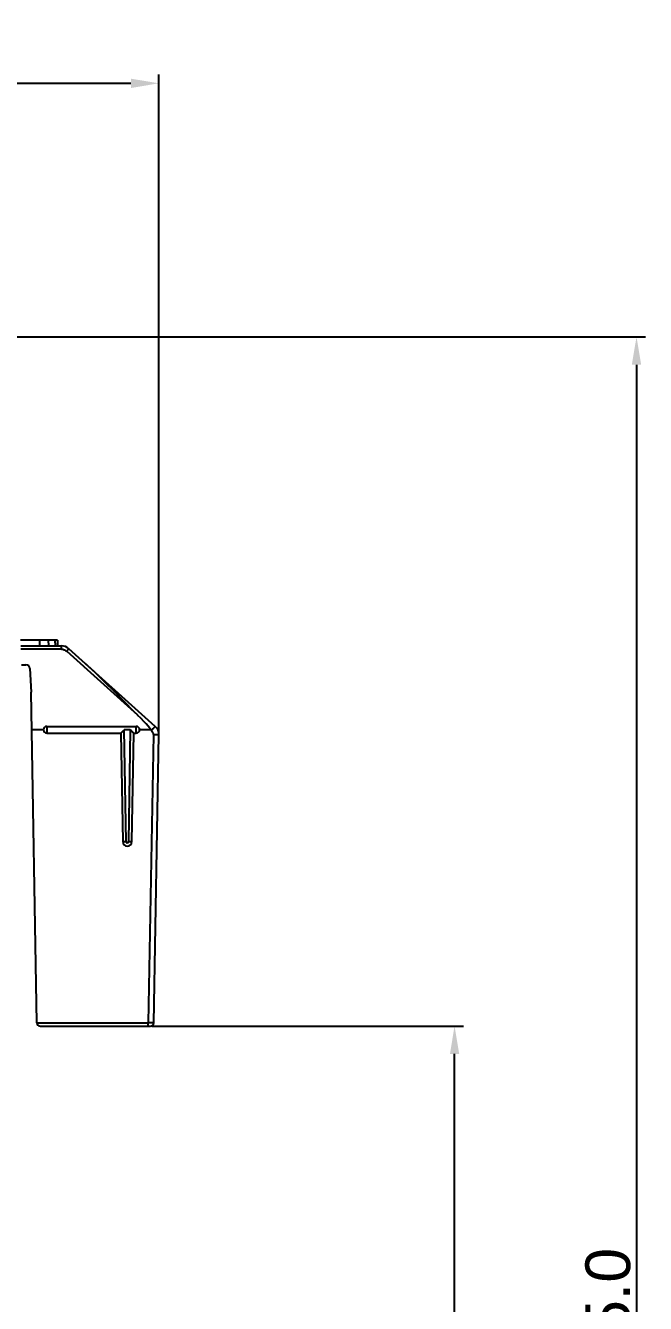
# Model space of a CAD drawing. Header units: millimetres. Extents: x 5329 to 6973, y -914 to -356.
# Drawn here: x 5804.6 to 5860, y -682.4 to -568.1 of the extents above; entities that cross this region are included whole.
import ezdxf

# ---------------------------------------------------------------- set-up
doc = ezdxf.new("R2010")
doc.units = ezdxf.units.MM
doc.header["$PDMODE"] = 3
doc.header["$PDSIZE"] = 1
doc.layers.get('0').update_dxf_attribs({"linetype": 'CONTINUOUS'})
doc.layers.get('Defpoints').update_dxf_attribs({"linetype": 'CONTINUOUS'})
doc.layers.add('Dim', color=1, linetype='CONTINUOUS')
doc.styles.add('OMI-1', font='arial.ttf', dxfattribs={"oblique": 1})
doc.dimstyles.new('1', dxfattribs={"dimtxt": 4, "dimasz": 2.5, "dimexe": 0.8, "dimexo": 0.3, "dimgap": 0.5, "dimtad": 1, "dimtoh": 1, "dimdec": 1, "dimzin": 0, "dimdsep": 46, "dimtxsty": 'OMI-1', "dimcen": 0, "dimclrd": 256, "dimclre": 256, "dimclrt": 256, "dimadec": 0, "dimazin": 0, "dimtfac": 0.8, "dimtdec": 1, "dimtix": 1, "dimtmove": 0, "dimatfit": 3, "dimfxl": 1, "dimtolj": 1, "dimtzin": 0, "dimarcsym": 0})

# ---------------------------------------------------------------- blocks, each defined once
blk = doc.blocks.new('*D6080')
at = {"layer": 'Defpoints', "color": 0}
for p in [(5816.55, -573.24), (5588.32, -626.76), (5816.55, -631.52)]:
    blk.add_point(p, dxfattribs=at)
at = {"layer": 'Dim', "lineweight": -2}
for p, q in [((5588.32, -626.46), (5588.32, -572.44)), ((5816.55, -631.22), (5816.55, -572.44)), ((5590.82, -573.24), (5814.05, -573.24))]:
    blk.add_line(p, q, dxfattribs=at)
at = {"layer": 'Dim'}
for points in [[(5590.82, -572.83), (5590.82, -573.66), (5588.32, -573.24)], [(5814.05, -573.66), (5814.05, -572.83), (5816.55, -573.24)]]:
    blk.add_solid(points, dxfattribs=at)
at = {"layer": 'Dim', "insert": (5702.43, -570.7), "char_height": 4, "attachment_point": 5, "style": 'OMI-1'}
blk.add_mtext('\\A1;228.2', dxfattribs=at)
blk = doc.blocks.new('*D6083')
at = {"layer": 'Defpoints', "color": 0}
for p in [(5815.6, -657.56), (5842.98, -657.56), (5819.59, -770.81)]:
    blk.add_point(p, dxfattribs=at)
at = {"layer": 'Dim', "lineweight": -2}
for p, q in [((5815.9, -657.56), (5843.78, -657.56)), ((5842.98, -768.31), (5842.98, -660.06)), ((5819.89, -770.81), (5843.78, -770.81))]:
    blk.add_line(p, q, dxfattribs=at)
at = {"layer": 'Dim'}
for points in [[(5843.4, -660.06), (5842.57, -660.06), (5842.98, -657.56)], [(5842.57, -768.31), (5843.4, -768.31), (5842.98, -770.81)]]:
    blk.add_solid(points, dxfattribs=at)
at = {"layer": 'Dim', "insert": (5840.44, -712.93), "char_height": 4, "attachment_point": 5, "rotation": 90, "style": 'OMI-1'}
blk.add_mtext('\\A1;\\A1;113.3', dxfattribs=at)
blk = doc.blocks.new('*D6084')
at = {"layer": 'Defpoints', "color": 0}
for p in [(5743.09, -595.92), (5843.78, -770.81), (5859.25, -770.81)]:
    blk.add_point(p, dxfattribs=at)
at = {"layer": 'Dim', "lineweight": -2}
for p, q in [((5743.39, -595.92), (5860.05, -595.92)), ((5859.25, -598.42), (5859.25, -768.31)), ((5844.08, -770.81), (5860.05, -770.81))]:
    blk.add_line(p, q, dxfattribs=at)
at = {"layer": 'Dim'}
for points in [[(5859.67, -598.42), (5858.83, -598.42), (5859.25, -595.92)], [(5858.83, -768.31), (5859.67, -768.31), (5859.25, -770.81)]]:
    blk.add_solid(points, dxfattribs=at)
at = {"layer": 'Dim', "insert": (5856.71, -684.43), "char_height": 4, "attachment_point": 5, "rotation": 90, "style": 'OMI-1'}
blk.add_mtext('\\A1;\\A1;175.0', dxfattribs=at)

msp = doc.modelspace()

# ---------------------------------------------------------------- linework, layer by layer
at = {"color": 7, "linetype": 'Continuous'}
for p, q in [((5807.48, -623.06), (5804.16, -623.06)), ((5804.19, -623.56), (5807.83, -623.56)), ((5807.83, -623.85), (5804.2, -623.85)), ((5805.88, -623.06), (5805.88, -623.56)), ((5806.65, -623.06), (5806.66, -623.56)), ((5807.25, -623.06), (5807.26, -623.56)), ((5807.48, -623.06), (5807.49, -623.56)), ((5807.83, -623.85), (5807.83, -623.56)), ((5808.3, -624.03), (5814.64, -629.74)), ((5816.21, -630.76), (5808.5, -623.81)), ((5804.27, -625.26), (5804.66, -625.26)), ((5805.01, -625.59), (5805.12, -627.71)), ((5805.63, -657.26), (5805.12, -627.71)), ((5806.52, -630.76), (5814.52, -630.76)), ((5806.52, -630.76), (5806.52, -631.36)), ((5814.52, -631.36), (5814.52, -630.76)), ((5806.22, -631.06), (5805.18, -631.06)), ((5806.52, -631.36), (5813.15, -631.36)), ((5813.15, -631.36), (5813.32, -641.07)), ((5813.99, -631.07), (5813.44, -631.07)), ((5813.62, -641.07), (5813.44, -631.07)), ((5813.99, -631.07), (5813.82, -641.07)), ((5814.12, -641.07), (5814.29, -631.36)), ((5814.29, -631.36), (5814.52, -631.36)), ((5815.8, -631.06), (5814.82, -631.06)), ((5816.05, -631.52), (5815.6, -657.26)), ((5815.8, -631.06), (5815.88, -631.14)), ((5816.1, -657.26), (5816.55, -631.52)), ((5805.63, -657.26), (5815.6, -657.26)), ((5805.93, -657.56), (5815.8, -657.56)), ((5815.6, -657.56), (5815.6, -657.26))]:
    msp.add_line(p, q, dxfattribs=at)
for centre, radius, start, end in [((5807.83, -624.56), 1, 48, 90), ((5804.66, -625.61), 0.35, 3, 90), ((5806.52, -631.06), 0.3, 90, 270), ((5814.52, -631.06), 0.3, 270, 90), ((5815.55, -631.5), 1, 359, 48), ((5813.72, -641.06), 0.4, 181, 359), ((5813.72, -641.07), 0.1, 180.9952, 359.003), ((5805.93, -657.26), 0.3, 181, 270), ((5815.8, -657.26), 0.3, 270.0011, 359.0003)]:
    msp.add_arc(centre, radius, start, end, dxfattribs=at)
msp.add_ellipse((5799.9, -616.74), major_axis=(15.91, -14.32), ratio=0.023354, start_param=-0.025947, end_param=0.407046, dxfattribs=at)
for points, knots in [([(5807.83, -623.85), (5807.92, -623.85), (5808.09, -623.88), (5808.24, -623.98), (5808.3, -624.03)], [0, 0, 0, 0, 0.500009, 1, 1, 1, 1]), ([(5808.5, -623.81), (5808.5, -623.81), (5808.5, -623.82), (5808.5, -623.82), (5808.49, -623.82), (5808.48, -623.83), (5808.47, -623.85), (5808.44, -623.88), (5808.41, -623.91), (5808.37, -623.96), (5808.33, -624), (5808.3, -624.03)], [0, 0, 0, 0, 0.004962, 0.019372, 0.043123, 0.076044, 0.168208, 0.292146, 0.443375, 0.616328, 1, 1, 1, 1]), ([(5814.64, -629.74), (5813.85, -628.95), (5812.29, -627.35), (5810.69, -625.78), (5809.86, -625.04)], [0, 0, 0, 0, 0.500658, 1, 1, 1, 1]), ([(5815.88, -631.14), (5815.92, -631.09), (5815.99, -631.02), (5816.07, -630.93), (5816.12, -630.87), (5816.16, -630.83), (5816.18, -630.8), (5816.2, -630.78), (5816.21, -630.77), (5816.21, -630.76), (5816.22, -630.76), (5816.21, -630.76)], [0, 0, 0, 0, 0.381539, 0.554396, 0.705985, 0.830558, 0.923367, 0.956527, 0.980464, 0.994997, 1, 1, 1, 1]), ([(5813.15, -631.36), (5813.15, -631.36), (5813.15, -631.36), (5813.16, -631.35), (5813.17, -631.34), (5813.19, -631.33), (5813.22, -631.3), (5813.26, -631.26), (5813.3, -631.21), (5813.36, -631.15), (5813.41, -631.1), (5813.44, -631.07)], [0, 0, 0, 0, 0.007237, 0.027908, 0.060775, 0.104355, 0.216612, 0.352472, 0.503506, 0.664247, 1, 1, 1, 1]), ([(5814.29, -631.36), (5814.29, -631.36), (5814.28, -631.36), (5814.28, -631.35), (5814.27, -631.34), (5814.25, -631.33), (5814.22, -631.3), (5814.18, -631.26), (5814.14, -631.21), (5814.07, -631.15), (5814.03, -631.1), (5813.99, -631.07)], [0, 0, 0, 0, 0.007217, 0.027853, 0.060715, 0.104318, 0.216603, 0.352455, 0.503481, 0.664236, 1, 1, 1, 1]), ([(5815.88, -631.14), (5815.93, -631.19), (5816.02, -631.3), (5816.05, -631.45), (5816.05, -631.52)], [0, 0, 0, 0, 0.500012, 1, 1, 1, 1]), ([(5816.55, -631.52), (5816.55, -631.52), (5816.54, -631.52), (5816.53, -631.52), (5816.52, -631.52), (5816.5, -631.52), (5816.46, -631.52), (5816.39, -631.52), (5816.32, -631.52), (5816.2, -631.52), (5816.11, -631.52), (5816.05, -631.52)], [0, 0, 0, 0, 0.005135, 0.019644, 0.043496, 0.076531, 0.168946, 0.29312, 0.444492, 0.6174, 1, 1, 1, 1]), ([(5813.32, -641.07), (5813.32, -641.07), (5813.33, -641.07), (5813.34, -641.07), (5813.37, -641.07), (5813.41, -641.07), (5813.46, -641.07), (5813.53, -641.07), (5813.58, -641.07), (5813.62, -641.07)], [0, 0, 0, 0, 0.017075, 0.07057, 0.163677, 0.293206, 0.453087, 0.63206, 1, 1, 1, 1]), ([(5813.82, -641.07), (5813.86, -641.07), (5813.91, -641.07), (5813.98, -641.07), (5814.03, -641.07), (5814.07, -641.07), (5814.1, -641.07), (5814.11, -641.07), (5814.12, -641.07), (5814.12, -641.07)], [0, 0, 0, 0, 0.36794, 0.546913, 0.706794, 0.836322, 0.92943, 0.982925, 1, 1, 1, 1]), ([(5816.1, -657.26), (5816.1, -657.26), (5816.09, -657.26), (5816.09, -657.26), (5816.07, -657.26), (5816.05, -657.26), (5816.01, -657.26), (5815.95, -657.26), (5815.87, -657.26), (5815.75, -657.26), (5815.66, -657.26), (5815.6, -657.26)], [0, 0, 0, 0, 0.004959, 0.01942, 0.043258, 0.076297, 0.168786, 0.293047, 0.444483, 0.6174, 1, 1, 1, 1])]:
    msp.add_open_spline(points, degree=3, knots=knots, dxfattribs=at)

# ---------------------------------------------------------------- dimensions: what is measured, and where the dimension line sits
at = {"layer": 'Dim'}
dim = msp.add_linear_dim(base=(5816.55, -573.24), p1=(5588.32, -626.76), p2=(5816.55, -631.52), dimstyle='1', dxfattribs=at)
dim.commit()
dim.dimension.update_dxf_attribs({"geometry": '*D6080', "text_midpoint": (5702.43, -570.7)})
for base, p1, p2, text, picture, middle in [((5859.25, -770.81), (5743.09, -595.92), (5843.78, -770.81), '\\A1;175.0', '*D6084', (5859.25, -684.43)), ((5842.98, -657.56), (5819.59, -770.81), (5815.6, -657.56), '\\A1;113.3', '*D6083', (5842.98, -712.93))]:
    dim = msp.add_linear_dim(base=base, p1=p1, p2=p2, angle=90, text=text, dimstyle='1', override={"dimtxsty": 'OMI-1'}, dxfattribs=at)
    dim.commit()
    dim.dimension.update_dxf_attribs({"geometry": picture, "text_midpoint": middle, "dimtype": 160})

doc.saveas('drawing.dxf')
